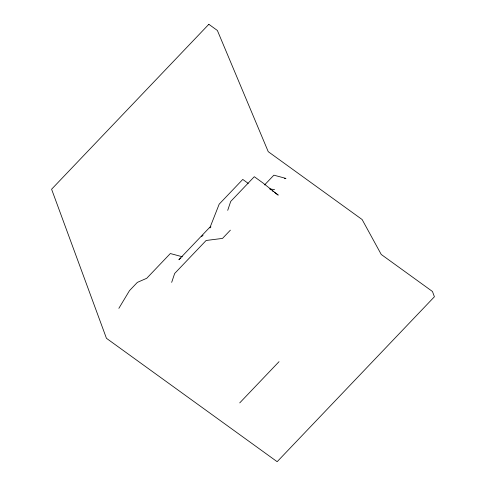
<?xml version="1.0" encoding="UTF-8"?>
<svg xmlns="http://www.w3.org/2000/svg" width="486" height="486" viewBox="0 0 486 486"><rect width="100%" height="100%" fill="white"/><g stroke="black" fill="none" stroke-linecap="round" stroke-linejoin="round"><path stroke-width="0.73" d="M171.673 282.372L174.668 273.472L206.119 240.485L222.515 238.407L230.376 230.164M227.715 210.341L230.704 201.441L254.293 176.704L262.829 182.87L278.223 195.099L274.566 192.456M118.851 308.349L129.495 290.628L137.356 282.384L146.742 278.278L170.331 253.54L182.426 256.796M201.587 236.694L203.063 235.145M209.94 227.934L210.924 226.901M264.548 184.959L273.885 175.167L285.981 178.423L284.486 178.611M239.726 402.894L279.037 361.663M180.901 258.042L178.866 259.706L210.31 226.719L219.18 204.169L242.763 179.431L248.249 183.398M274.56 189.583L269.687 188.933L270.909 189.813M272.124 190.694L273.345 191.575M208.84 24.3L51.595 189.23L106.446 338.305L277.16 461.7L434.405 296.77L432.455 291.479L381.243 254.464L362.125 219.532L268.236 151.668L217.376 30.472L208.84 24.3"/></g></svg>
